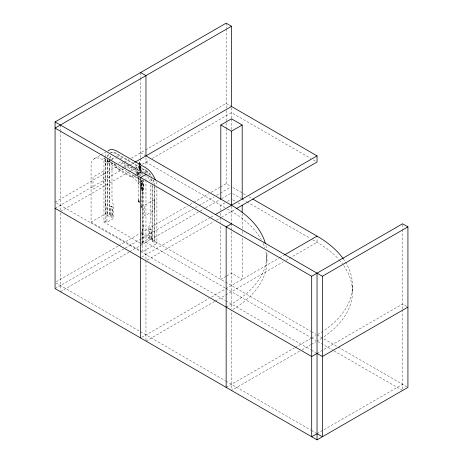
<?xml version="1.0" encoding="UTF-8"?>
<svg xmlns="http://www.w3.org/2000/svg" width="463" height="463" viewBox="0 0 463 463"><rect width="100%" height="100%" fill="white"/><g stroke="black" fill="none" stroke-linecap="round" stroke-linejoin="round"><path stroke-width="0.35" stroke-dasharray="2.31 1.74" d="M138.518 199.68C137.268 201.937 140.144 204.663 139.513 200.745M138.391 177.746L138.454 199.559L139.444 201.503M141.458 183.603L142.164 190.258L141.637 205.057M141.938 179.951L141.927 182.729M139.89 165.598L139.924 166.454L139.554 165.47M142.164 182.601L142.367 188.603L142.864 190.889L142.419 190.49L142.396 188.638M139.294 165.494L139.351 165.928M139.346 169.597L139.432 167.878M139.919 175.952L140.081 172.311M138.379 178.712L138.385 177.931M140.584 170.014C141.406 168.254 140.439 167.693 140.318 166.263M139.635 166.42L139.6 166.061M138.281 178.29L138.269 177.069M140.503 168.364L140.769 168.856M142.61 189.818L142.569 190.762M137.106 170.436L136.828 171.541L137.222 174.979M137.575 168.52L138.564 167.56L139.114 167.959L138.703 168.897M142.969 190.386L142.413 188.019M143.738 225.336L142.031 231.072L142.031 242.589L143.738 243.579L143.738 179.951M140.978 168.364L140.955 165.922M139.322 167.548L139.114 167.959M140.11 172.809C140.648 173.11 141.522 172.491 140.833 173.093M139.427 201.677L139.155 202.169L138.217 200.23M94.354 158.687L100.402 155.198M101.003 154.845L105.842 152.055M140.584 243.249L103.955 222.101L103.955 158.473L105.246 157.727L105.246 221.355L106.959 222.338L113.701 218.449L113.701 206.932L111.994 199.223L111.994 161.28M106.658 162.062L110.333 159.938M110.946 159.585L113.4 158.167M116.097 164.469L114.87 165.175L110.061 162.397A6.806 3.93 60 0 0 105.246 165.175M118.551 163.051L121.613 161.28L125.253 165.904L137.227 172.815L140.254 172.462M55.074 202.175L118.134 165.766M120.635 164.324L123.754 162.525M124.379 162.166L128.749 159.642M131.249 158.196L144.983 150.267M145.608 149.908L226.152 103.405L231.5 106.49M123.945 162.606L125.16 164.22L125.699 163.914L128.801 165.702M114.87 163.283L114.87 165.175L118.505 169.799L123.413 166.964M124.026 166.611L125.253 165.904M55.074 208.35L123.482 168.856M124.107 168.491L129.102 165.609M129.727 165.25L134.096 162.727M129.102 171.785L60.422 211.435L60.422 290.318M129.727 171.426L134.096 168.902M134.721 168.538L139.716 165.656M142.21 164.215L149.705 159.885M152.205 158.444L231.5 112.665L310.795 158.444M140.179 170.153L140.717 169.84L145.671 172.699A9.301 5.371 60 0 1 147.448 173.885M118.505 169.799L130.479 176.71L133.547 174.939M136 173.527L137.227 172.815M136.568 174.869L134.12 176.287L130.479 176.71M137.181 174.516L140.862 172.392L142.668 173.434M145.509 172.925L147.46 172.132A12.322 7.113 60 0 1 150.637 175.639L151.21 176.519M110.848 206.365L111.236 206.139M139.103 184.523A15.875 9.167 60 0 0 131.162 176.143L102.294 159.475A15.875 9.167 60 0 0 91.066 165.957L91.066 222.136L105.576 213.756L107.717 214.988L107.717 158.369M107.179 158.682L107.179 215.301L107.717 214.988M107.179 215.301L109.314 216.534L109.853 216.227L113.701 218.449M111.936 216.452L112.324 216.233M103.955 222.101L105.246 221.355M56.324 281.712L118.134 246.021M118.759 245.662L139.363 233.763M141.238 232.686L187.44 206.006M189.94 204.565L193.059 202.765M193.684 202.4L208.668 193.754M211.169 192.307L219.908 187.26M220.533 186.902L226.152 183.661L231.5 186.745M149.769 229.179L150.157 228.959M55.074 288.605L192.787 209.097M195.288 207.655L198.407 205.85M199.032 205.491L214.016 196.839M216.516 195.398L219.636 193.592M220.261 193.233L230.875 187.104M142.031 242.589L148.773 238.694L152.622 240.916L152.622 184.297M150.857 238.694L151.245 238.474M60.422 291.69L129.102 252.04M129.727 251.675L199.657 211.302M200.282 210.943L205.277 208.061M205.902 207.696L220.886 199.044M221.511 198.685L231.5 192.921M152.084 184.61L152.084 241.229L152.622 240.916M152.084 241.229L156.899 243.388L156.899 187.208M224.966 202.863L220.805 205.265L220.805 210.3M227.345 201.492L230.904 199.431M139.884 250.321L142.39 251.762L156.899 243.388M141.8 257.052L210.271 217.517M210.896 217.159L214.016 215.359M147.211 260.102L214.016 221.528M216.516 220.087L220.886 217.564M221.511 217.205L235.655 209.039M226.152 276.255L220.805 279.345L220.805 225.4M226.748 275.913L231.5 273.17L242.195 279.345L242.195 237.629M141.8 337.307L209.021 298.496M211.522 297.055L225.255 289.12M225.88 288.762L278.992 258.099M279.617 257.735L283.981 255.217M145.961 341.075L214.641 301.425M215.266 301.066L225.255 295.296M225.88 294.937L283.321 261.769M285.821 260.328L317.039 242.305L317.039 237.502M226.152 307.125L231.5 304.035A120.97 69.844 0 0 0 266.833 251.837M226.152 387.375L294.561 347.881M295.186 347.522L310.795 338.511M311.42 338.146L315.789 335.623M299.555 351.168L231.5 390.465L231.5 310.21M302.055 349.727L310.795 344.68M311.42 344.322L315.789 341.798M317.039 353.425L402.579 304.035L407.926 307.125M317.039 433.675L402.579 384.29M139.409 202.256L139.068 202.487L138.153 200.809M110.402 152.657L111.299 152.304A12.322 7.113 60 0 1 116.803 153.566L147.998 171.819A12.322 7.113 60 0 1 151.175 175.327L152.078 176.716M141.771 204.889L142.014 206.753L141.308 205.769M139.745 169.869L139.571 168.573L139.618 169.689L139.247 169.145M140.127 168.7L139.346 167.652L139.137 165.523M313.295 159.885L317.039 162.05M232.75 187.463L242.739 193.233M243.364 193.592L246.484 195.398M248.984 196.839L252.103 198.639M232.686 193.603L241.489 198.685M242.114 199.044L246.484 201.567M247.109 201.932L310.169 238.341M312.67 239.782L317.039 242.305A120.97 69.844 0 0 1 338.8 259.442M232.686 199.779L235.655 201.492M238.034 202.863L241.003 204.577M140.613 152.79L145.961 155.875L145.961 166.367M145.961 162.05L224.966 207.667M227.345 209.039L231.5 211.435A120.97 69.844 0 0 1 261.219 239.614M122.053 159.064L116.803 156.031A9.301 5.371 60 0 0 115.032 155.174M131.289 167.137L136.88 170.367L136.336 170.679L125.16 164.22M103.955 158.473L140.584 179.621M141.203 179.98L142.448 180.697L142.448 244.325L141.203 243.607M139.554 179.476A6.806 3.93 60 0 0 138.929 179.065L134.12 176.287L134.12 174.395M141.209 233.387L224.966 281.747M225.562 282.089L310.795 331.3M311.42 331.658L315.789 334.182M317.039 334.905L337.643 346.799M338.268 347.163L407.926 387.375M145.961 242.305L225.255 288.084M225.88 288.449L310.795 337.475M311.42 337.834L315.789 340.357M317.664 341.439L333.273 350.45M333.898 350.809L402.579 390.465M91.066 222.136L139.259 249.956M56.26 202.863L225.255 300.429M225.88 300.794L310.795 349.82M311.42 350.178L315.789 352.702M56.26 283.119L225.255 380.684M225.88 381.043L310.795 430.069M311.42 430.434L315.789 432.957M137.337 173.677L138.327 174.777M141.412 183.568L142.413 190.056M142.471 190.658L142.17 189.905M147.211 171.941L116.265 153.872A12.322 7.113 60 0 0 110.761 152.616M143.113 189.813L143.64 187.689L142.917 180.078M142.072 207.47L141.221 206.272M142.054 184.083L141.203 183.4L141.95 189.778L141.261 183.678M141.18 185.2L141.441 185.541M141.221 186.033L141.545 186.45M137.546 172.56L138.362 174.881M141.192 206.695L142.06 208.066L142.014 206.753M139.965 166.124L140.752 167.571M139.369 182.682L138.443 180.923M139.34 182.185L138.449 179.945M138.13 174.372L137.864 173.66M137.621 176.675L138.032 177.902M141.655 172.93L142.274 175.188M141.082 170.835L140.688 169.273M105.246 203.118L106.959 210.827L106.959 222.338M137.609 171.408L138.171 173.822M139.427 167.832L139.571 168.573M139.658 171.848L139.919 174.615M141.979 183.198L141.672 179.65M138.431 178.562L138.512 179.233M137.916 171.536L138.072 173.214M140.654 169.597L140.723 170.471M138.211 172.693L138.269 174.14M402.579 224.503L402.579 228.844M402.579 229.567L402.579 309.099M402.579 309.822L402.579 389.777M352.47 285.515L352.47 291.69M266.931 254.65L266.931 260.825M242.195 213.894L242.195 228.276M242.195 231.159L242.195 234.753M231.5 107.862L231.5 118.418M231.5 119.136L231.5 129.924M231.5 206.284L231.5 222.946M231.5 223.542L231.5 308.838M226.152 23.15L226.152 28.208M226.152 28.932L226.152 109.91M226.152 110.634L226.152 122.203M226.152 122.927L226.152 127.985M226.152 128.708L226.152 183.661M220.805 213.177L220.805 216.771M220.805 217.488L220.805 222.524M154.764 242.149L154.764 185.53A12.322 7.113 60 0 0 153.722 180.171M154.225 185.842L154.225 242.462M150.487 184.934L150.487 221.447L148.773 227.177L148.773 238.694M145.961 169.244L145.961 173.556M145.961 174.279L145.961 179.459M145.961 180.032L145.961 339.703M142.39 251.762L142.39 195.589A15.875 9.167 60 0 0 141.122 188.869M140.613 72.535L140.613 77.599M140.613 78.322L140.613 157.854M140.613 158.572L140.613 161.465M140.613 165.806L140.613 170.141M140.613 170.864L140.613 175.928M138.929 177.804L138.929 179.065M110.061 160.505L110.061 162.397M109.853 159.602L109.853 216.227M109.314 159.914L109.314 216.534M105.576 213.756L105.576 157.576A15.875 9.167 60 0 1 106.432 153.108M60.422 125.01L60.422 130.068M60.422 130.792L60.422 210.063M343.262 258.788A120.97 69.844 0 0 1 323.602 330.796M323.029 331.184A120.97 69.844 0 0 1 317.659 334.546M343.691 265.565A120.97 69.844 0 0 1 322.451 337.741M321.866 338.123A120.97 69.844 0 0 1 317.039 341.075M339.286 259.98A120.97 69.844 0 0 1 342.441 263.841M265.895 251.704A120.97 69.844 0 0 1 232.733 309.487M263.1 243.376A120.97 69.844 0 0 1 264.824 247.838M265.895 245.535A120.97 69.844 0 0 1 266.538 249.03M141.337 181.201A6.806 3.93 60 0 1 143.738 187.399M156.048 181.756A15.875 9.167 60 0 1 156.807 185.46M107.491 156.187A12.322 7.113 60 0 1 108.406 154.237M152.993 179.98A12.322 7.113 60 0 1 154.086 183.967M150.631 179.002A9.301 5.371 60 0 1 151.847 182.434M109.557 158.022A9.301 5.371 60 0 1 110.767 155.99M107.792 157.067A12.322 7.113 60 0 1 108.944 153.924M148.305 174.667A9.301 5.371 60 0 1 149.115 175.558M151.169 178.695A9.301 5.371 60 0 1 152.564 183.238M109.916 158.612A9.301 5.371 60 0 1 111.311 155.678M147.518 176.658A6.806 3.93 60 0 1 150.116 181.166M112.156 159.938A6.806 3.93 60 0 1 114.396 157.86M115.559 157.976A6.806 3.93 60 0 1 116.178 158.19M135.474 166.802A1.441 0.833 60 0 1 137.077 167.971M139.259 166.084L139.71 167.108L139.259 166.084M103.469 171.079L92.999 177.126L92.999 189.211L103.469 183.169L103.469 171.079M154.162 199.715L144.826 205.109L144.826 215.891L154.162 210.497L154.162 199.715M111.033 214.629L111.01 206.643A1.088 0.631 60 0 1 111.78 206.197A1.088 0.631 60 0 1 112.55 207.528L112.55 215.729A1.088 0.631 60 0 1 111.676 216.111A1.088 0.631 60 0 1 111.033 214.629M110.645 214.849L110.622 206.863A1.088 0.631 60 0 1 111.392 206.417A1.088 0.631 60 0 1 112.162 207.754L112.162 215.955A1.088 0.631 60 0 1 111.288 216.337A1.088 0.631 60 0 1 110.645 214.849M151.47 237.976L151.47 230.343A1.088 0.631 60 0 0 150.701 229.011A1.088 0.631 60 0 0 149.931 229.457L149.931 237.085A1.088 0.631 60 0 0 150.701 238.416A1.088 0.631 60 0 0 151.47 237.976M151.083 238.196L151.083 230.568A1.088 0.631 60 0 0 150.313 229.237A1.088 0.631 60 0 0 149.543 229.677L149.543 237.311A1.088 0.631 60 0 0 150.313 238.642A1.088 0.631 60 0 0 151.083 238.196"/><path stroke-width="0.69" d="M140.642 164.637L139.554 162.397L139.189 164.533M139.201 164.209L139.537 163.15L140.341 165.002M139.05 164.093L139.392 164.66M231.5 26.235L55.074 128.095L311.692 276.255L402.579 223.779L407.926 226.87L407.926 387.375L317.039 439.85L55.074 288.605L55.074 121.925L226.152 23.15L231.5 26.235L231.5 106.49L134.721 162.368M220.805 199.09L220.805 125.01L231.5 118.835L242.195 125.01L242.195 199.09M145.961 174.395L140.613 177.485L140.613 337.99M220.805 125.01L231.5 131.185L242.195 125.01M215.266 214.635L317.039 155.875L317.039 162.05L236.252 208.691M231.5 223.779L226.152 226.87L226.152 387.375M284.606 254.858L317.039 236.13A120.97 69.844 0 0 1 343.262 258.788M55.074 121.925L322.387 276.255L407.926 226.87M407.926 307.125L322.387 356.51L317.039 353.425L311.692 356.51L55.074 208.35M231.5 106.49L317.039 155.875M140.613 72.535L145.961 75.625L145.961 155.875L231.5 205.265A120.97 69.844 0 0 1 265.409 243.596M252.729 199.003L317.039 236.13M322.387 276.255L322.387 436.765L317.039 433.675L311.692 436.765L311.692 276.255M317.039 273.17L317.039 439.85M242.195 205.265L242.195 212.453M231.5 131.185L231.5 205.265M107.896 151.025A15.875 9.167 60 0 1 116.803 151.094L145.671 167.762A15.875 9.167 60 0 1 155.394 179.858"/></g></svg>
